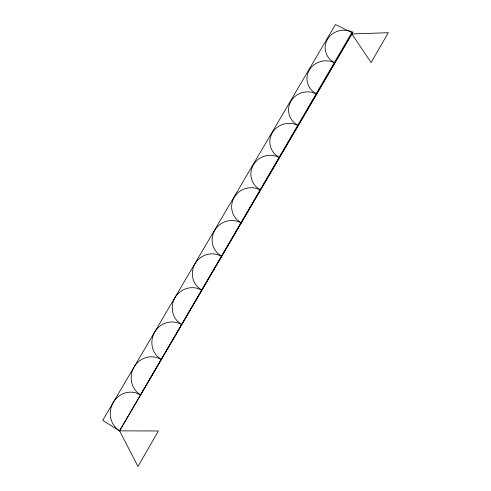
<?xml version="1.0" encoding="UTF-8"?>
<svg xmlns="http://www.w3.org/2000/svg" width="491" height="491" viewBox="0 0 491 491"><rect width="100%" height="100%" fill="white"/><g stroke="black" fill="none" stroke-linecap="round" stroke-linejoin="round"><path stroke-width="0.74" d="M351.875 33.959L371.135 62.541L388.289 32.707L351.875 33.959L119.571 430.853L137.983 466.45L158.378 430.981L119.571 430.853L102.711 420.376L335.445 24.55L351.857 32.559L119.571 430.853A20.88 19.836 -72.7 0 1 112.016 404.897A20.88 19.836 -72.7 0 1 135.884 392.849L140.61 394.911M352.851 32.179L140.555 394.874A20.536 19.714 -69.6 0 1 132.895 369.385A20.536 19.714 -69.6 0 1 156.568 357.454L161.281 359.467L157.267 356.257A20.217 19.591 -64.5 0 1 154.714 332.057A20.217 19.591 -64.5 0 1 177.005 322.612L181.701 324.576L177.693 321.433A19.922 19.45 -55.6 0 1 175.023 297.644A19.922 19.45 -55.6 0 1 197.143 288.278L201.826 290.199L197.824 287.118A19.671 19.272 -41.5 0 1 195.037 263.728A19.671 19.272 -41.5 0 1 216.991 254.442L221.662 256.314L217.66 253.301A19.48 19.045 -26.8 0 1 214.763 230.297A19.48 19.045 -26.8 0 1 236.552 221.091L241.21 222.914L237.214 219.962A19.339 18.775 -16.9 0 1 234.213 197.345A19.339 18.775 -16.9 0 1 255.836 188.213L260.476 189.992L256.486 187.102A19.217 18.498 -11.3 0 1 253.381 164.853A19.217 18.498 -11.3 0 1 274.85 155.8L279.477 157.537L275.494 154.708A19.106 18.21 -7.9 0 1 272.284 132.822A19.106 18.21 -7.9 0 1 293.593 123.842L298.209 125.536L294.226 122.762A19.002 17.928 -5.7 0 1 290.924 101.238A19.002 17.928 -5.7 0 1 312.08 92.333L316.677 93.984L312.699 91.265A18.897 17.651 -4.2 0 1 309.305 70.09A18.897 17.651 -4.2 0 1 330.302 61.258L334.887 62.866L330.922 60.209A18.799 17.381 -3.2 0 1 326.405 41.434A18.799 17.381 -3.2 0 1 343.424 30.184L348.285 30.608L352.851 32.179"/></g></svg>
